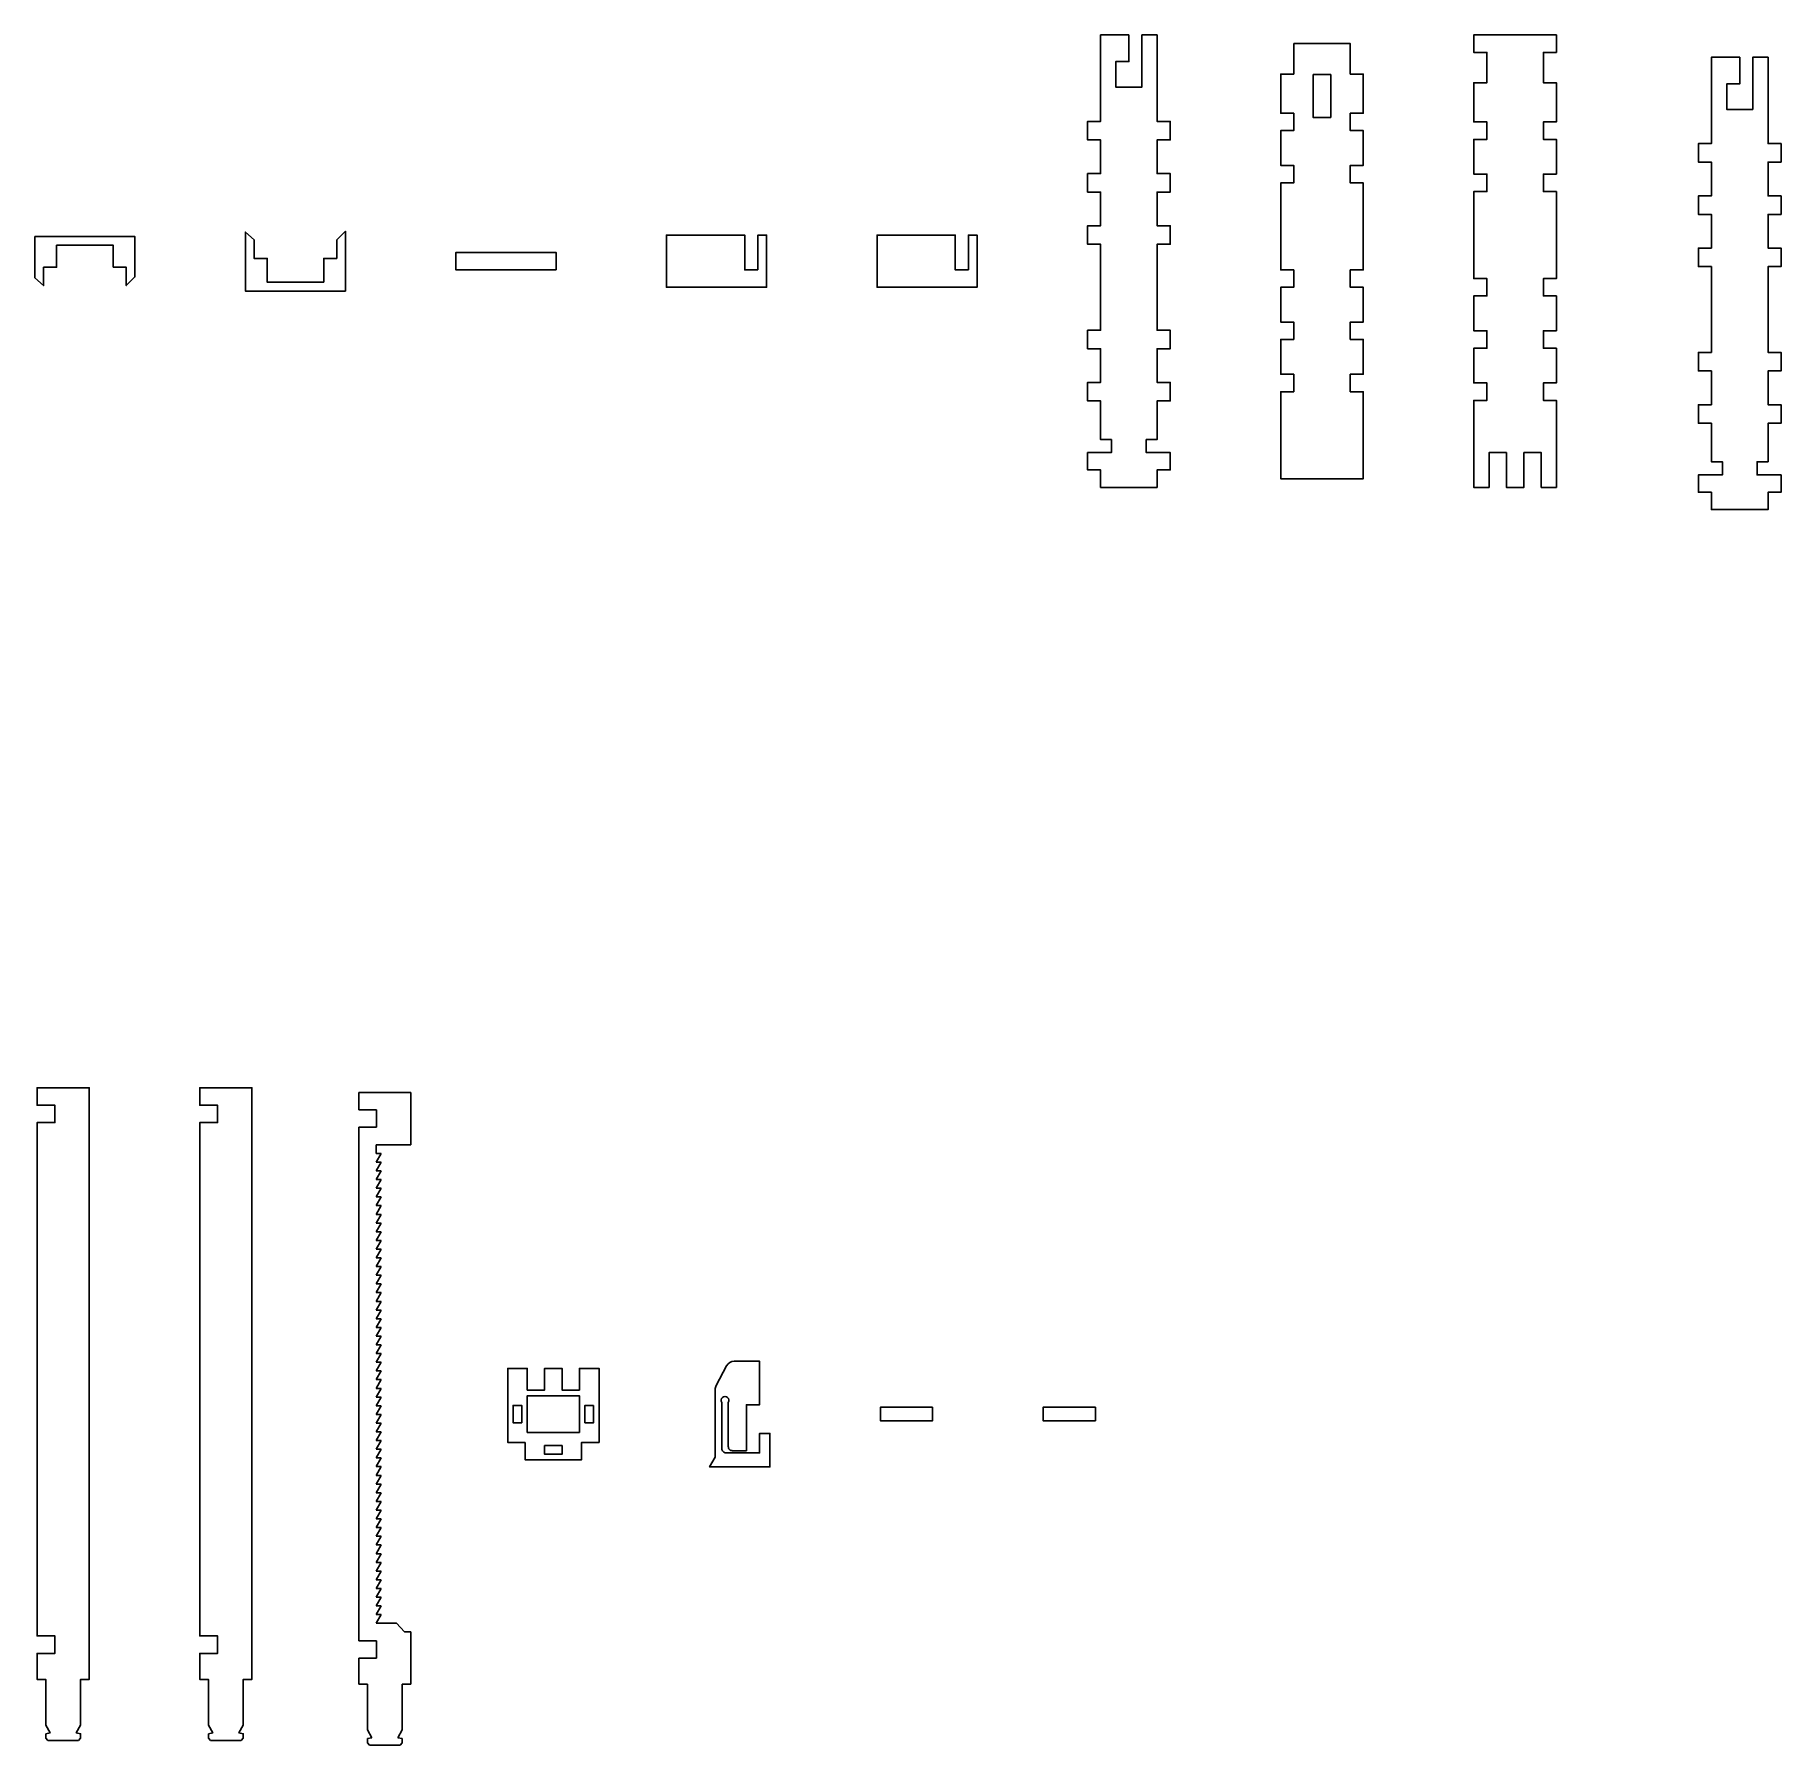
# Model space of a CAD drawing. Header units: millimetres. Extents: x 88 to 490, y -184 to 210.
import ezdxf

# ---------------------------------------------------------------- set-up
doc = ezdxf.new("R2010")
doc.units = ezdxf.units.MM
doc.layers.get('0').update_dxf_attribs({"linetype": 'CONTINUOUS'})

msp = doc.modelspace()

# ---------------------------------------------------------------- linework, layer by layer
for p, q in [((174.83, -33.53), (162.83, -33.53)), ((162.83, -33.53), (162.83, -37.53)), ((174.83, -45.53), (174.83, -33.53)), ((162.83, -37.53), (166.93, -37.53)), ((166.93, -37.53), (166.93, -41.53)), ((166.93, -41.53), (162.83, -41.53)), ((162.83, -41.53), (162.83, -159.53)), ((166.83, -47.53), (166.83, -45.53)), ((166.83, -45.53), (174.83, -45.53)), ((166.83, -49.53), (167.99, -47.53)), ((167.99, -47.53), (166.83, -47.53)), ((166.83, -51.53), (167.99, -49.53)), ((167.99, -49.53), (166.83, -49.53)), ((166.83, -53.53), (167.99, -51.53)), ((167.99, -51.53), (166.83, -51.53)), ((166.83, -55.53), (167.99, -53.53)), ((167.99, -53.53), (166.83, -53.53)), ((166.83, -57.53), (167.99, -55.53)), ((167.99, -55.53), (166.83, -55.53)), ((166.83, -59.53), (167.99, -57.53)), ((167.99, -57.53), (166.83, -57.53)), ((166.83, -61.53), (167.99, -59.53)), ((167.99, -59.53), (166.83, -59.53)), ((166.83, -63.53), (167.99, -61.53)), ((167.99, -61.53), (166.83, -61.53)), ((166.83, -65.53), (167.99, -63.53)), ((167.99, -63.53), (166.83, -63.53)), ((166.83, -67.53), (167.99, -65.53)), ((167.99, -65.53), (166.83, -65.53)), ((166.83, -69.53), (167.99, -67.53)), ((167.99, -67.53), (166.83, -67.53)), ((166.83, -71.53), (167.99, -69.53)), ((167.99, -69.53), (166.83, -69.53)), ((166.83, -73.53), (167.99, -71.53)), ((167.99, -71.53), (166.83, -71.53)), ((166.83, -75.53), (167.99, -73.53)), ((167.99, -73.53), (166.83, -73.53)), ((166.83, -77.53), (167.99, -75.53)), ((167.99, -75.53), (166.83, -75.53)), ((166.83, -79.53), (167.99, -77.53)), ((167.99, -77.53), (166.83, -77.53)), ((166.83, -81.53), (167.99, -79.53)), ((167.99, -79.53), (166.83, -79.53)), ((166.83, -83.53), (167.99, -81.53)), ((167.99, -81.53), (166.83, -81.53)), ((166.83, -85.53), (167.99, -83.53)), ((167.99, -83.53), (166.83, -83.53)), ((166.83, -87.53), (167.99, -85.53)), ((167.99, -85.53), (166.83, -85.53)), ((166.83, -89.53), (167.99, -87.53)), ((167.99, -87.53), (166.83, -87.53)), ((166.83, -91.53), (167.99, -89.53)), ((167.99, -89.53), (166.83, -89.53)), ((166.83, -93.53), (167.99, -91.53)), ((167.99, -91.53), (166.83, -91.53)), ((166.83, -95.53), (167.99, -93.53)), ((167.99, -93.53), (166.83, -93.53)), ((166.83, -97.53), (167.99, -95.53)), ((167.99, -95.53), (166.83, -95.53)), ((166.83, -99.53), (167.99, -97.53)), ((167.99, -97.53), (166.83, -97.53)), ((166.83, -101.53), (167.99, -99.53)), ((167.99, -99.53), (166.83, -99.53)), ((166.83, -103.53), (167.99, -101.53)), ((167.99, -101.53), (166.83, -101.53)), ((166.83, -105.53), (167.99, -103.53)), ((167.99, -103.53), (166.83, -103.53)), ((166.83, -107.53), (167.99, -105.53)), ((167.99, -105.53), (166.83, -105.53)), ((166.83, -109.53), (167.99, -107.53)), ((167.99, -107.53), (166.83, -107.53)), ((166.83, -111.53), (167.99, -109.53)), ((167.99, -109.53), (166.83, -109.53)), ((166.83, -113.53), (167.99, -111.53)), ((167.99, -111.53), (166.83, -111.53)), ((166.83, -115.53), (167.99, -113.53)), ((167.99, -113.53), (166.83, -113.53)), ((166.83, -117.53), (167.99, -115.53)), ((167.99, -115.53), (166.83, -115.53)), ((166.83, -119.53), (167.99, -117.53)), ((167.99, -117.53), (166.83, -117.53)), ((166.83, -121.53), (167.99, -119.53)), ((167.99, -119.53), (166.83, -119.53)), ((166.83, -123.53), (167.99, -121.53)), ((167.99, -121.53), (166.83, -121.53)), ((166.83, -125.53), (167.99, -123.53)), ((167.99, -123.53), (166.83, -123.53)), ((166.83, -127.53), (167.99, -125.53)), ((167.99, -125.53), (166.83, -125.53)), ((166.83, -129.53), (167.99, -127.53)), ((167.99, -127.53), (166.83, -127.53)), ((166.83, -131.53), (167.99, -129.53)), ((167.99, -129.53), (166.83, -129.53)), ((166.83, -133.53), (167.99, -131.53)), ((167.99, -131.53), (166.83, -131.53)), ((166.83, -135.53), (167.99, -133.53)), ((167.99, -133.53), (166.83, -133.53)), ((166.83, -137.53), (167.99, -135.53)), ((167.99, -135.53), (166.83, -135.53)), ((166.83, -139.53), (167.99, -137.53)), ((167.99, -137.53), (166.83, -137.53)), ((166.83, -141.53), (167.99, -139.53)), ((167.99, -139.53), (166.83, -139.53)), ((166.83, -143.53), (167.99, -141.53)), ((167.99, -141.53), (166.83, -141.53)), ((166.83, -145.53), (167.99, -143.53)), ((167.99, -143.53), (166.83, -143.53)), ((166.83, -147.53), (167.99, -145.53)), ((167.99, -145.53), (166.83, -145.53)), ((166.83, -149.53), (167.99, -147.53)), ((167.99, -147.53), (166.83, -147.53)), ((166.83, -151.53), (167.99, -149.53)), ((167.99, -149.53), (166.83, -149.53)), ((166.83, -153.53), (167.99, -151.53)), ((167.99, -151.53), (166.83, -151.53)), ((166.83, -155.53), (167.99, -153.53)), ((167.99, -153.53), (166.83, -153.53)), ((169.33, -155.53), (166.83, -155.53)), ((169.83, -155.53), (169.33, -155.53)), ((171.53, -155.53), (169.83, -155.53)), ((173.33, -157.53), (171.53, -155.53)), ((162.83, -159.53), (166.93, -159.53)), ((166.93, -159.53), (166.93, -163.53)), ((174.83, -157.53), (173.33, -157.53)), ((174.83, -169.53), (174.83, -157.53)), ((166.93, -163.53), (162.83, -163.53)), ((162.83, -163.53), (162.83, -169.53)), ((162.83, -169.53), (164.83, -169.53)), ((164.83, -169.53), (164.83, -180.03)), ((172.83, -169.53), (174.83, -169.53)), ((172.83, -180.03), (172.83, -169.53)), ((164.83, -180.03), (165.83, -181.83)), ((171.83, -181.83), (172.83, -180.03)), ((165.83, -181.83), (164.83, -182.03)), ((164.83, -182.03), (164.83, -183.03)), ((164.83, -183.03), (165.33, -183.53)), ((165.33, -183.53), (172.33, -183.53)), ((172.83, -182.03), (171.83, -181.83)), ((172.33, -183.53), (172.83, -183.03)), ((172.83, -183.03), (172.83, -182.03))]:
    msp.add_line(p, q)
for points in [[(339.88, 209.57), (339.88, 203.45), (336.88, 203.45), (336.88, 197.57), (342.88, 197.57), (342.88, 209.57), (346.38, 209.57), (346.38, 189.7), (349.38, 189.7), (349.38, 185.45), (346.38, 185.45), (346.38, 177.7), (349.38, 177.7), (349.38, 173.45), (346.38, 173.45), (346.38, 165.7), (349.38, 165.7), (349.38, 161.45), (346.38, 161.45), (346.38, 141.7), (349.38, 141.7), (349.38, 137.45), (346.38, 137.45), (346.38, 129.7), (349.38, 129.7), (349.38, 125.45), (346.38, 125.45), (346.38, 116.57), (343.88, 116.57), (343.88, 113.57), (349.38, 113.57), (349.38, 109.57), (346.38, 109.57), (346.38, 105.57), (333.38, 105.57), (333.38, 109.57), (330.38, 109.57), (330.38, 113.57), (335.88, 113.57), (335.88, 116.57), (333.38, 116.57), (333.38, 125.45), (330.38, 125.45), (330.38, 129.7), (333.38, 129.7), (333.38, 137.45), (330.38, 137.45), (330.38, 141.7), (333.38, 141.7), (333.38, 161.45), (330.38, 161.45), (330.38, 165.7), (333.38, 165.7), (333.38, 173.45), (330.38, 173.45), (330.38, 177.7), (333.38, 177.7), (333.38, 185.45), (330.38, 185.45), (330.38, 189.7), (333.38, 189.7), (333.38, 209.57)], [(430.68, 113.57), (430.68, 105.57), (426.68, 105.57), (426.68, 113.57), (422.68, 113.57), (422.68, 105.57), (419.18, 105.57), (419.18, 125.57), (422.18, 125.57), (422.18, 129.57), (419.18, 129.57), (419.18, 137.57), (422.18, 137.57), (422.18, 141.57), (419.18, 141.57), (419.18, 149.57), (422.18, 149.57), (422.18, 153.57), (419.18, 153.57), (419.18, 173.57), (422.18, 173.57), (422.18, 177.57), (419.18, 177.57), (419.18, 185.57), (422.18, 185.57), (422.18, 189.57), (419.18, 189.57), (419.18, 198.57), (422.18, 198.57), (422.18, 205.57), (419.18, 205.57), (419.18, 209.57), (438.18, 209.57), (438.18, 205.57), (435.18, 205.57), (435.18, 198.57), (438.18, 198.57), (438.18, 189.57), (435.18, 189.57), (435.18, 185.57), (438.18, 185.57), (438.18, 177.57), (435.18, 177.57), (435.18, 173.57), (438.18, 173.57), (438.18, 153.57), (435.18, 153.57), (435.18, 149.57), (438.18, 149.57), (438.18, 141.57), (435.18, 141.57), (435.18, 137.57), (438.18, 137.57), (438.18, 129.57), (435.18, 129.57), (435.18, 125.57), (438.18, 125.57), (438.18, 105.57), (434.68, 105.57), (434.68, 113.57)], [(377.78, 207.57), (390.78, 207.57), (390.78, 200.57), (393.78, 200.57), (393.78, 191.57), (390.78, 191.57), (390.78, 187.57), (393.78, 187.57), (393.78, 179.57), (390.78, 179.57), (390.78, 175.57), (393.78, 175.57), (393.78, 155.57), (390.78, 155.57), (390.78, 151.57), (393.78, 151.57), (393.78, 143.57), (390.78, 143.57), (390.78, 139.57), (393.78, 139.57), (393.78, 131.57), (390.78, 131.57), (390.78, 127.57), (393.78, 127.57), (393.78, 107.57), (374.78, 107.57), (374.78, 127.57), (377.78, 127.57), (377.78, 131.57), (374.78, 131.57), (374.78, 139.57), (377.78, 139.57), (377.78, 143.57), (374.78, 143.57), (374.78, 151.57), (377.78, 151.57), (377.78, 155.57), (374.78, 155.57), (374.78, 175.57), (377.78, 175.57), (377.78, 179.57), (374.78, 179.57), (374.78, 187.57), (377.78, 187.57), (377.78, 191.57), (374.78, 191.57), (374.78, 200.57), (377.78, 200.57)], [(480.32, 204.45), (480.32, 198.33), (477.32, 198.33), (477.32, 192.45), (483.32, 192.45), (483.32, 204.45), (486.82, 204.45), (486.82, 184.58), (489.82, 184.58), (489.82, 180.33), (486.82, 180.33), (486.82, 172.58), (489.82, 172.58), (489.82, 168.33), (486.82, 168.33), (486.82, 160.58), (489.82, 160.58), (489.82, 156.33), (486.82, 156.33), (486.82, 136.58), (489.82, 136.58), (489.82, 132.33), (486.82, 132.33), (486.82, 124.58), (489.82, 124.58), (489.82, 120.33), (486.82, 120.33), (486.82, 111.45), (484.32, 111.45), (484.32, 108.45), (489.82, 108.45), (489.82, 104.45), (486.82, 104.45), (486.82, 100.45), (473.82, 100.45), (473.82, 104.45), (470.82, 104.45), (470.82, 108.45), (476.32, 108.45), (476.32, 111.45), (473.82, 111.45), (473.82, 120.33), (470.82, 120.33), (470.82, 124.58), (473.82, 124.58), (473.82, 132.33), (470.82, 132.33), (470.82, 136.58), (473.82, 136.58), (473.82, 156.33), (470.82, 156.33), (470.82, 160.58), (473.82, 160.58), (473.82, 168.33), (470.82, 168.33), (470.82, 172.58), (473.82, 172.58), (473.82, 180.33), (470.82, 180.33), (470.82, 184.58), (473.82, 184.58), (473.82, 204.45)], [(386.28, 190.58), (386.28, 200.45), (382.28, 200.45), (382.28, 190.58)], [(106.38, 156.18), (106.38, 161.21), (93.38, 161.21), (93.38, 156.18), (90.38, 156.18), (90.38, 151.94), (88.38, 153.74), (88.38, 163.21), (111.38, 163.21), (111.38, 153.94), (109.38, 151.94), (109.38, 156.18)], [(154.78, 152.71), (154.78, 158.21), (157.78, 158.21), (157.78, 162.44), (159.78, 164.44), (159.78, 150.71), (136.78, 150.71), (136.78, 164.24), (138.78, 162.44), (138.78, 158.21), (141.78, 158.21), (141.78, 152.71)], [(254.58, 155.57), (254.58, 163.57), (256.58, 163.57), (256.58, 151.57), (233.58, 151.57), (233.58, 163.57), (251.58, 163.57), (251.58, 155.57)], [(302.98, 155.57), (302.98, 163.57), (304.98, 163.57), (304.98, 151.57), (281.98, 151.57), (281.98, 163.57), (299.98, 163.57), (299.98, 155.57)], [(208.18, 155.57), (185.18, 155.57), (185.18, 159.57), (208.18, 159.57)], [(90.87, -180.94), (91.87, -180.74), (90.87, -178.94), (90.87, -168.44), (88.87, -168.44), (88.87, -162.44), (92.97, -162.44), (92.97, -158.44), (88.87, -158.44), (88.87, -40.44), (92.97, -40.44), (92.97, -36.44), (88.87, -36.44), (88.87, -32.44), (100.87, -32.44), (100.87, -168.44), (98.87, -168.44), (98.87, -178.94), (97.87, -180.74), (98.87, -180.94), (98.87, -181.94), (98.37, -182.44), (91.37, -182.44), (90.87, -181.94)], [(128.27, -180.94), (129.27, -180.74), (128.27, -178.94), (128.27, -168.44), (126.27, -168.44), (126.27, -162.44), (130.37, -162.44), (130.37, -158.44), (126.27, -158.44), (126.27, -40.44), (130.37, -40.44), (130.37, -36.44), (126.27, -36.44), (126.27, -32.44), (138.27, -32.44), (138.27, -168.44), (136.27, -168.44), (136.27, -178.94), (135.27, -180.74), (136.27, -180.94), (136.27, -181.94), (135.77, -182.44), (128.77, -182.44), (128.27, -181.94)], [(201.07, -113.94), (197.07, -113.94), (197.07, -96.94), (201.57, -96.94), (201.57, -101.94), (205.57, -101.94), (205.57, -96.94), (209.57, -96.94), (209.57, -101.94), (213.57, -101.94), (213.57, -96.94), (218.07, -96.94), (218.07, -113.94), (214.07, -113.94), (214.07, -117.94), (201.07, -117.94)], [(213.57, -111.64), (213.57, -103.24), (201.57, -103.24), (201.57, -111.64)], [(200.32, -109.44), (200.32, -105.44), (198.32, -105.44), (198.32, -109.44)], [(216.82, -105.44), (214.82, -105.44), (214.82, -109.44), (216.82, -109.44)], [(294.77, -105.89), (294.77, -108.99), (282.77, -108.99), (282.77, -105.89)], [(332.17, -105.89), (332.17, -108.99), (320.17, -108.99), (320.17, -105.89)], [(209.57, -114.69), (205.57, -114.69), (205.57, -116.69), (209.57, -116.69)]]:
    msp.add_lwpolyline(points, close=True)
msp.add_lwpolyline([(248.78, -115.87, -0.414214), (247.78, -114.87), (247.78, -104.8, 1.863325), (246.28, -104.8), (246.28, -115.37, 0.414214), (247.28, -116.37), (254.97, -116.37), (254.97, -111.87), (257.37, -111.87), (257.37, -119.57), (243.47, -119.57), (244.78, -117.31), (244.78, -101.81, -0.122951), (245.01, -100.87), (247.41, -96.37, -0.277148), (249.17, -95.31), (254.97, -95.31), (254.97, -105.31), (251.97, -105.31), (251.97, -115.87)], format="xyb", close=True)

doc.saveas('drawing.dxf')
